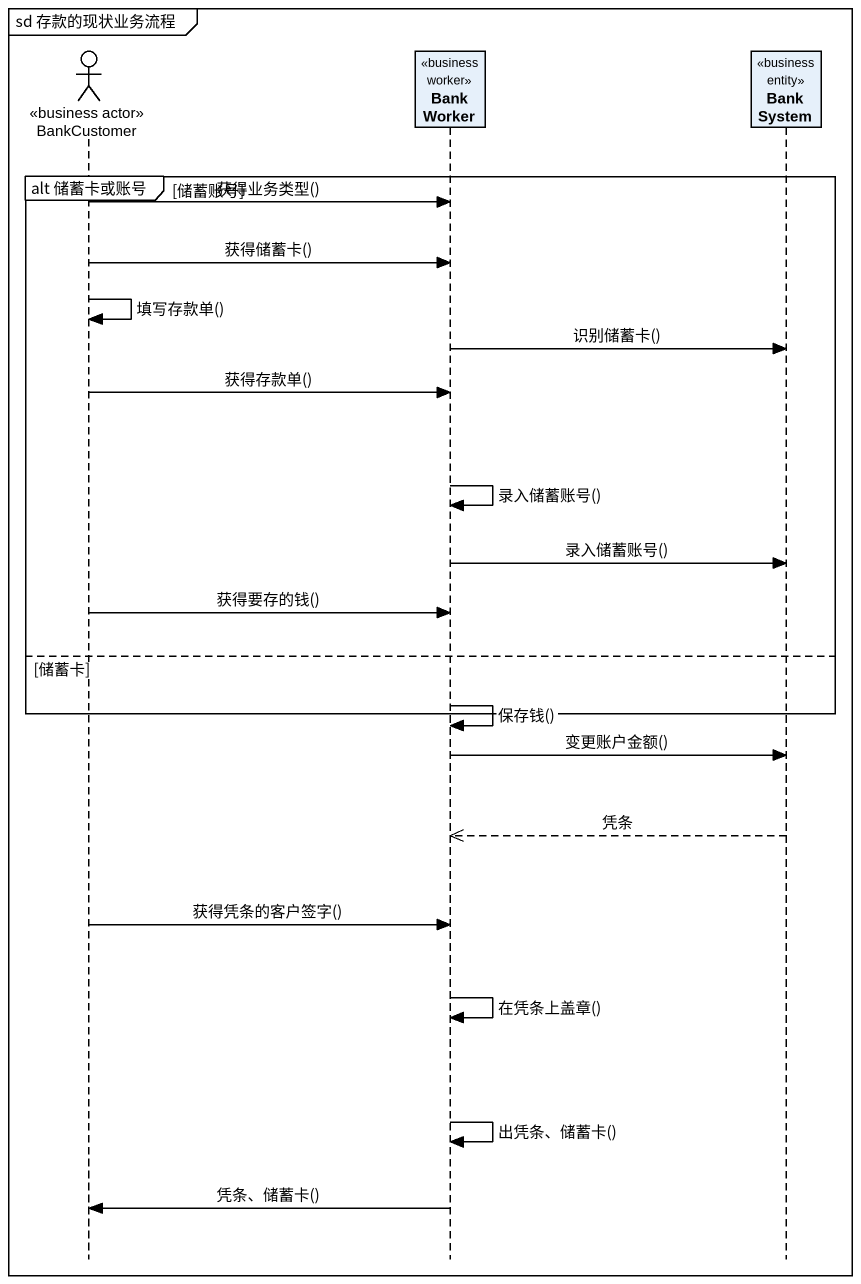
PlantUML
@startuml
mainframe sd 存款的现状业务流程
hide footbox
actor BankCustomer <<business actor>>
participant BankWorker <<business worker>>
participant BankSystem <<business entity>>

group alt 储蓄卡或账号 [储蓄账号]
  BankCustomer -> BankWorker : 获得业务类型()
  BankCustomer -> BankWorker : 获得储蓄卡()
  BankCustomer -> BankCustomer : 填写存款单()
  BankWorker -> BankSystem : 识别储蓄卡()
  BankCustomer -> BankWorker : 获得存款单()
  BankWorker -> BankWorker : 录入储蓄账号()
  BankWorker -> BankSystem : 录入储蓄账号()
  BankCustomer -> BankWorker : 获得要存的钱()
else 储蓄卡
  BankWorker -> BankWorker : 保存钱()
end
BankWorker -> BankSystem : 变更账户金额()
BankSystem -->> BankWorker : 凭条
BankCustomer -> BankWorker : 获得凭条的客户签字()
BankWorker -> BankWorker : 在凭条上盖章()
BankWorker -> BankWorker : 出凭条、储蓄卡()
BankWorker -> BankCustomer : 凭条、储蓄卡()
@enduml
